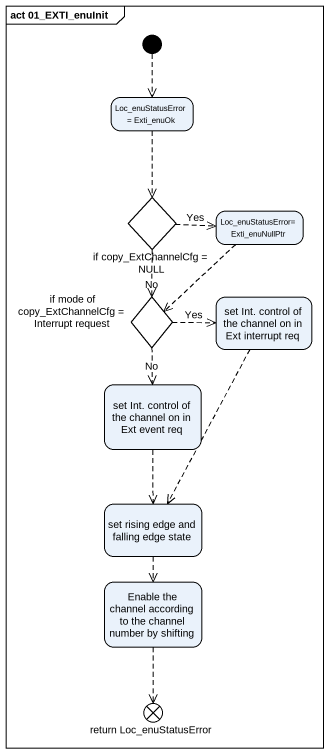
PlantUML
@startuml
mainframe act 01_EXTI_enuInit
hide empty description
state "Loc_enuStatusError = Exti_enuOk" as Loc_enuStatusError_Exti
state "if copy_ExtChannelCfg = NULL" as if_copy_ExtChannelCfg_NULL <<choice>>
state "Loc_enuStatusError= Exti_enuNullPtr" as Loc_enuStatusError_Exti_2
state "if mode of copy_ExtChannelCfg = Interrupt request" as if_mode_of_copy <<choice>>
state "set Int. control of the channel on in Ext interrupt req" as set_Int_control_of_the
state "set Int. control of the channel on in Ext event req" as set_Int_control_of_the_2
state "set rising edge and falling edge state" as set_rising_edge_and_falling
state "Enable the channel according to the channel number by shifting" as Enable_the_channel
state "return Loc_enuStatusError" as return_Loc_enuStatusError <<end>>
[*] -[dashed]-> Loc_enuStatusError_Exti
Loc_enuStatusError_Exti -[dashed]-> if_copy_ExtChannelCfg_NULL
if_copy_ExtChannelCfg_NULL -right[dashed]-> Loc_enuStatusError_Exti_2 : Yes
if_copy_ExtChannelCfg_NULL -[dashed]-> if_mode_of_copy : No
Loc_enuStatusError_Exti_2 -[dashed]-> if_mode_of_copy
if_mode_of_copy -right[dashed]-> set_Int_control_of_the : Yes
if_mode_of_copy -[dashed]-> set_Int_control_of_the_2 : No
set_Int_control_of_the -[dashed]-> set_rising_edge_and_falling
set_Int_control_of_the_2 -[dashed]-> set_rising_edge_and_falling
set_rising_edge_and_falling -[dashed]-> Enable_the_channel
Enable_the_channel -[dashed]-> return_Loc_enuStatusError
@enduml
